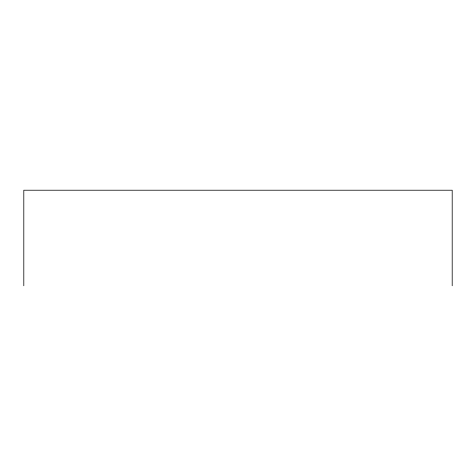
<?xml version="1.0" encoding="UTF-8"?>
<svg xmlns="http://www.w3.org/2000/svg" width="476" height="476" viewBox="0 0 476 476"><rect width="100%" height="100%" fill="white"/><g stroke="black" fill="none" stroke-linecap="round" stroke-linejoin="round"><path stroke-width="0.71" d="M452.2 285.779L452.2 190.221L23.8 190.221L23.8 285.779"/></g></svg>
